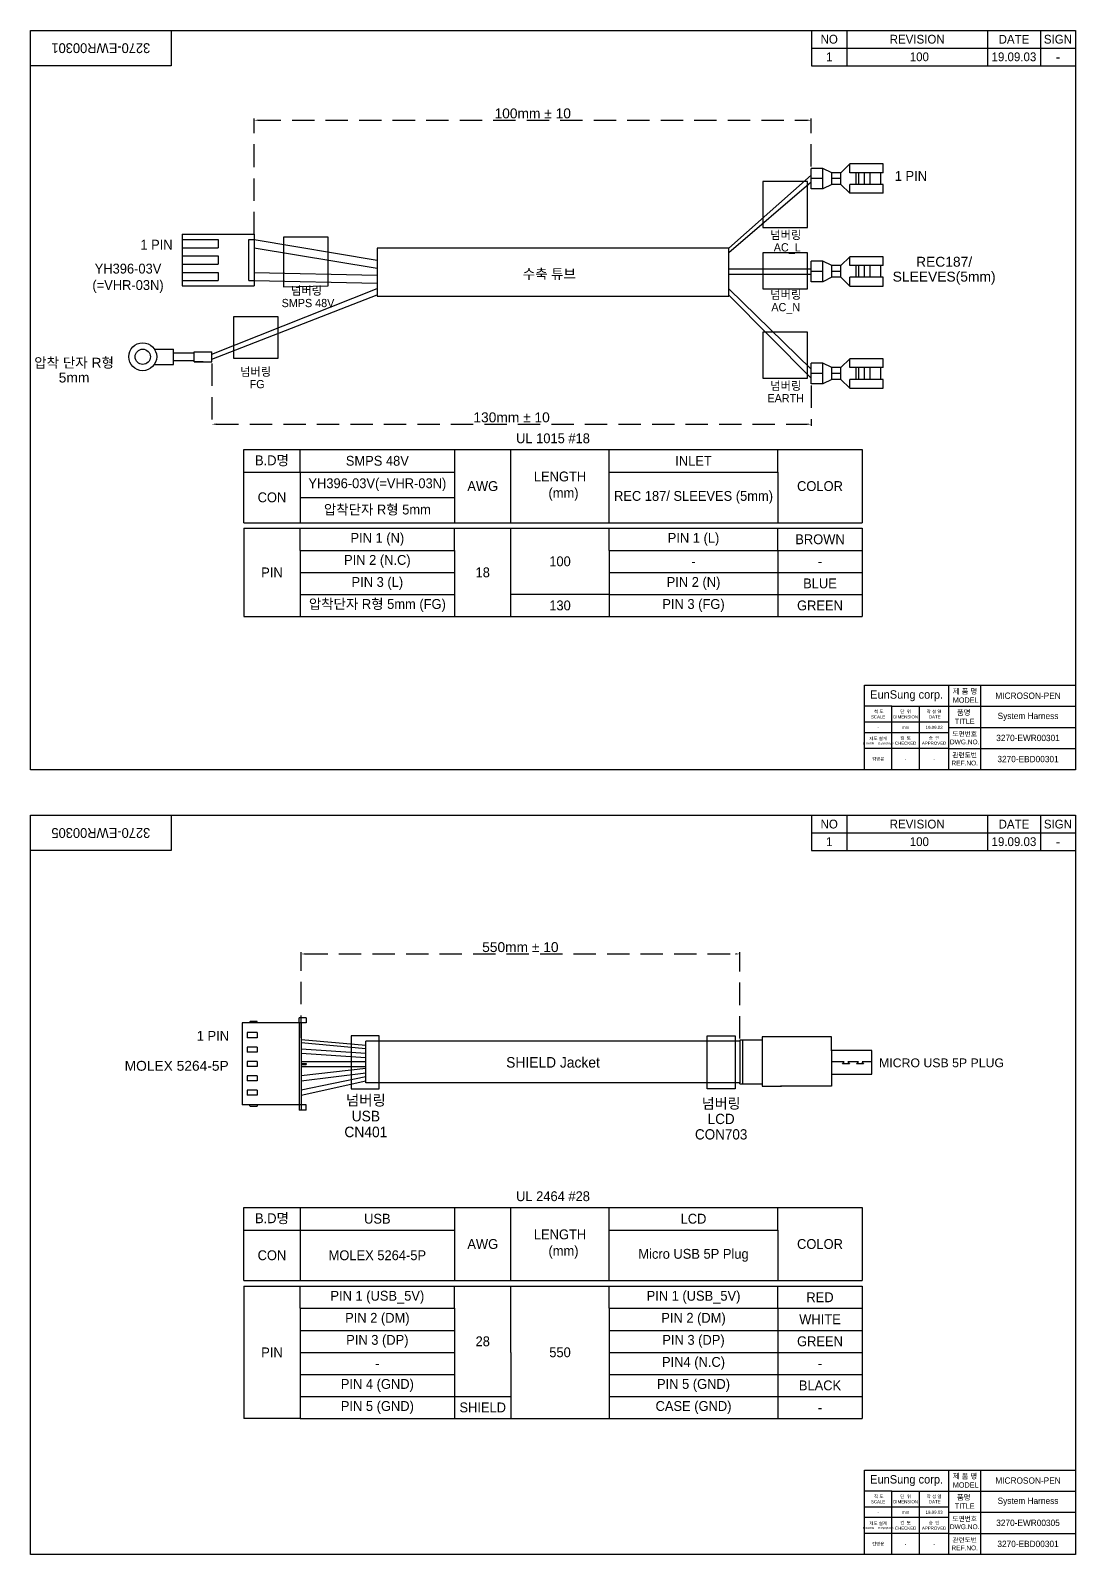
# Model space of a CAD drawing. Header units: millimetres. Extents: x 0 to 2432, y -887 to 868.
# Drawn here: x 0 to 594, y 2 to 868 of the extents above; entities that cross this region are included whole.
import ezdxf

# ---------------------------------------------------------------- set-up
doc = ezdxf.new("R2010")
doc.units = ezdxf.units.MM
doc.linetypes.add('DASHED', pattern=[19.05, 12.7, -6.35])
for name, color, linetype in [('0 @ 1', 7, 'Continuous'), ('4', 133, 'Continuous'), ('CURITY-KONA-PEN-ASSY_DXF_FORMAT', 7, 'Continuous')]:
    doc.layers.add(name, color=color, linetype=linetype)
doc.styles.get("Standard").update_dxf_attribs({"font": 'arial.ttf'})
doc.styles.add('TEXTSTYLE_8', font='shanno.ttf')
doc.styles.add('주석', font='gulim.ttc')
doc.dimstyles.new('ISO-25$0', dxfattribs={"dimtxt": 2.5, "dimasz": 2.5, "dimexe": 1, "dimexo": 1, "dimgap": 1, "dimtad": 1, "dimdec": 4, "dimdsep": 46, "dimtxsty": 'Standard', "dimcen": 2.5, "dimadec": 0, "dimazin": 2, "dimtfac": 1, "dimtdec": 4, "dimtmove": 0, "dimatfit": 3, "dimfxl": 0, "dimarcsym": 0})

# ---------------------------------------------------------------- blocks, each defined once
blk = doc.blocks.new('*D10')
at = {"color": 0, "linetype": 'DASHED', "lineweight": -2}
for p, q in [((127.35, 790.78), (127.35, 818.11)), ((129.85, 817.11), (441.48, 817.11)), ((443.98, 790.78), (443.98, 818.11))]:
    blk.add_line(p, q, dxfattribs=at)
at = {"color": 0}
for points in [[(129.85, 817.52), (129.85, 816.69), (127.35, 817.11)], [(441.48, 816.69), (441.48, 817.52), (443.98, 817.11)]]:
    blk.add_solid(points, dxfattribs=at)
at = {"layer": 'Defpoints', "color": 0}
for p in [(443.98, 817.11), (127.35, 789.78), (443.98, 789.78)]:
    blk.add_point(p, dxfattribs=at)
at = {"color": 0, "insert": (285.67, 820.97), "char_height": 2.5, "attachment_point": 5}
blk.add_mtext('{\\H2.24x;100mm ± 10}', dxfattribs=at)
blk = doc.blocks.new('*D11')
at = {"color": 0, "linetype": 'DASHED', "lineweight": -2}
for p, q in [((103.31, 678.87), (103.31, 643.41)), ((443.98, 666.38), (443.98, 643.41)), ((105.81, 644.41), (441.48, 644.41))]:
    blk.add_line(p, q, dxfattribs=at)
at = {"color": 0}
for points in [[(105.81, 644.83), (105.81, 643.99), (103.31, 644.41)], [(441.48, 643.99), (441.48, 644.83), (443.98, 644.41)]]:
    blk.add_solid(points, dxfattribs=at)
at = {"layer": 'Defpoints', "color": 0}
for p in [(103.31, 679.87), (443.98, 667.38), (443.98, 644.41)]:
    blk.add_point(p, dxfattribs=at)
at = {"color": 0, "insert": (273.65, 648.27), "char_height": 2.5, "attachment_point": 5}
blk.add_mtext('{\\H2.24x;130mm ± 10}', dxfattribs=at)
blk = doc.blocks.new('*D15')
at = {"color": 0, "linetype": 'DASHED', "lineweight": -2}
for p, q in [((153.99, 295.76), (153.99, 344.4)), ((156.49, 343.4), (400.8, 343.4)), ((403.3, 295.34), (403.3, 344.4))]:
    blk.add_line(p, q, dxfattribs=at)
at = {"color": 0}
for points in [[(156.49, 343.81), (156.49, 342.98), (153.99, 343.4)], [(400.8, 342.98), (400.8, 343.81), (403.3, 343.4)]]:
    blk.add_solid(points, dxfattribs=at)
at = {"layer": 'Defpoints', "color": 0}
for p in [(403.3, 343.4), (153.99, 294.76), (403.3, 294.34)]:
    blk.add_point(p, dxfattribs=at)
at = {"color": 0, "insert": (278.64, 347.25), "char_height": 2.5, "attachment_point": 5}
blk.add_mtext('{\\H2.24x;550mm ± 10}', dxfattribs=at)

msp = doc.modelspace()

# ---------------------------------------------------------------- linework, layer by layer
for p, q in [((0.18436, 868.11213), (594.18436, 868.11213)), ((0.18436, 448.11213), (0.18436, 868.11213)), ((80.18436, 868.11213), (80.18436, 848.11213)), ((444.18436, 868.11213), (444.18436, 848.11213)), ((464.18436, 868.11213), (464.18436, 848.11213)), ((544.18436, 868.11213), (544.18436, 848.11213)), ((574.18436, 868.11213), (574.18436, 848.11213)), ((594.18436, 868.11213), (594.18436, 448.11213)), ((444.18436, 858.11213), (594.18436, 858.11213)), ((80.18436, 848.11213), (0.18436, 848.11213)), ((444.18436, 848.11213), (594.18436, 848.11213)), ((450.64911, 789.78461), (443.98244, 789.78461)), ((443.98244, 778.11793), (443.98244, 789.78461)), ((450.64911, 778.11793), (450.64911, 789.78461)), ((455.64911, 787.2846), (450.64911, 789.78461)), ((465.9847, 792.28461), (460.82311, 787.2846)), ((484.8068, 792.28461), (465.9847, 792.28461)), ((465.9847, 787.2846), (465.9847, 792.28461)), ((484.8068, 787.2846), (484.8068, 792.28461)), ((397.20314, 744.51277), (443.98244, 785.92663)), ((397.20314, 741.90108), (443.98244, 782.19785)), ((450.64911, 783.95127), (443.98244, 783.95127)), ((455.64911, 780.61793), (450.64911, 778.11793)), ((460.82311, 780.61793), (455.58577, 780.61793)), ((460.82311, 787.2846), (455.64911, 787.2846)), ((455.64911, 780.61793), (455.64911, 787.2846)), ((460.82311, 783.95127), (455.64911, 783.95127)), ((460.82311, 780.61793), (460.82311, 787.2846)), ((465.9847, 775.61793), (460.82311, 780.61793)), ((484.8068, 787.2846), (465.9847, 787.2846)), ((484.8068, 780.61793), (465.9847, 780.61793)), ((465.9847, 775.61793), (465.9847, 780.61793)), ((469.40701, 780.61793), (469.40701, 787.2846)), ((471.07368, 780.61793), (471.07368, 787.2846)), ((474.15582, 780.61793), (474.15582, 787.2846)), ((477.48916, 780.61793), (477.48916, 787.2846)), ((483.57426, 780.61793), (483.57426, 787.2846)), ((484.8068, 775.61793), (484.8068, 780.61793)), ((450.64911, 778.11793), (443.98244, 778.11793)), ((484.8068, 775.61793), (465.9847, 775.61793)), ((86.45026, 752.31025), (127.35026, 752.31025)), ((86.45026, 752.31025), (86.45026, 722.97692)), ((86.45026, 749.31025), (106.90026, 749.31025)), ((106.90026, 749.31025), (106.90026, 744.64358)), ((124.35026, 749.31025), (127.35026, 749.31025)), ((124.35026, 725.97692), (124.35026, 749.31025)), ((127.35026, 752.31025), (127.35026, 722.97692)), ((127.35026, 749.31025), (197.16557, 737.69395)), ((86.45026, 744.64358), (106.90026, 744.64358)), ((86.45026, 739.97692), (106.90026, 739.97692)), ((106.90026, 739.97692), (106.90026, 735.31025)), ((127.35026, 744.64358), (197.16557, 733.13707)), ((197.16557, 744.51277), (197.16557, 730.87514)), ((397.11505, 744.51277), (397.00425, 744.51277)), ((450.64911, 737.04419), (443.98244, 737.04419)), ((443.98244, 725.37752), (443.98244, 737.04419)), ((450.64911, 725.37752), (450.64911, 737.04419)), ((455.64911, 734.54419), (450.64911, 737.04419)), ((465.9847, 739.5442), (460.82311, 734.54419)), ((484.8068, 739.5442), (465.9847, 739.5442)), ((465.9847, 734.54419), (465.9847, 739.5442)), ((484.8068, 734.54419), (484.8068, 739.5442)), ((86.45026, 735.31025), (106.90026, 735.31025)), ((86.45026, 730.64358), (106.90026, 730.64358)), ((106.90026, 730.64358), (106.90026, 725.97692)), ((127.35026, 730.64358), (197.16557, 729.14881)), ((197.16557, 730.87514), (197.16557, 717.23752)), ((197.16557, 729.25859), (197.16557, 724.59193)), ((397.20314, 732.70791), (443.98244, 732.70791)), ((397.20314, 729.7138), (443.98244, 729.7138)), ((450.64911, 731.21086), (443.98244, 731.21086)), ((455.64911, 727.87752), (450.64911, 725.37752)), ((460.82311, 727.87752), (455.58577, 727.87752)), ((460.82311, 734.54419), (455.64911, 734.54419)), ((455.64911, 727.87752), (455.64911, 734.54419)), ((460.82311, 731.21086), (455.64911, 731.21086)), ((460.82311, 727.87752), (460.82311, 734.54419)), ((465.9847, 722.87752), (460.82311, 727.87752)), ((484.8068, 734.54419), (465.9847, 734.54419)), ((484.8068, 727.87752), (465.9847, 727.87752)), ((465.9847, 722.87752), (465.9847, 727.87752)), ((469.40701, 727.87752), (469.40701, 734.54419)), ((471.07368, 727.87752), (471.07368, 734.54419)), ((474.15582, 727.87752), (474.15582, 734.54419)), ((477.48916, 727.87752), (477.48916, 734.54419)), ((483.57426, 727.87752), (483.57426, 734.54419)), ((484.8068, 722.87752), (484.8068, 727.87752)), ((86.45026, 725.97692), (106.90026, 725.97692)), ((86.45026, 722.97692), (127.35026, 722.97692)), ((103.30823, 684.10421), (197.16557, 721.49936)), ((124.35026, 725.97692), (127.35026, 725.97692)), ((127.35026, 725.97692), (197.16557, 724.59193)), ((197.16557, 724.05633), (197.16557, 717.89633)), ((397.20314, 721.38111), (443.98244, 675.65826)), ((450.64911, 725.37752), (443.98244, 725.37752)), ((465.9847, 722.87752), (484.8068, 722.87752)), ((103.30823, 681.41175), (197.16557, 717.90805)), ((197.16557, 717.23752), (397.20314, 717.23752)), ((397.20314, 717.71889), (443.98244, 670.59429)), ((70.62767, 687.04603), (81.57247, 687.04603)), ((81.57247, 678.39034), (81.57247, 687.04603)), ((81.57247, 684.87418), (93.30823, 684.87418)), ((93.30823, 685.56494), (103.30823, 685.56494)), ((93.30823, 679.87142), (93.30823, 685.56494)), ((103.30823, 679.87142), (103.30823, 685.56494)), ((70.62767, 678.39034), (81.57247, 678.39034)), ((81.57247, 680.56218), (93.30823, 680.56218)), ((93.30823, 679.87142), (103.30823, 679.87142)), ((98.30823, 679.87142), (93.30823, 679.87142)), ((98.30823, 679.87142), (98.30823, 679.87142)), ((450.64911, 679.04596), (443.98244, 679.04596)), ((443.98244, 667.37928), (443.98244, 679.04596)), ((450.64911, 667.37928), (450.64911, 679.04596)), ((455.64911, 676.54596), (450.64911, 679.04596)), ((460.82311, 676.54596), (455.64911, 676.54596)), ((455.64911, 669.87929), (455.64911, 676.54596)), ((465.9847, 681.54596), (460.82311, 676.54596)), ((460.82311, 669.87929), (460.82311, 676.54596)), ((484.8068, 681.54596), (465.9847, 681.54596)), ((465.9847, 676.54596), (465.9847, 681.54596)), ((484.8068, 676.54596), (465.9847, 676.54596)), ((469.40701, 669.87929), (469.40701, 676.54596)), ((471.07368, 669.87929), (471.07368, 676.54596)), ((474.15582, 669.87929), (474.15582, 676.54596)), ((477.48916, 669.87929), (477.48916, 676.54596)), ((483.57426, 669.87929), (483.57426, 676.54596)), ((484.8068, 676.54596), (484.8068, 681.54596)), ((450.64911, 673.21262), (443.98244, 673.21262)), ((450.64911, 667.37928), (443.98244, 667.37928)), ((455.64911, 669.87929), (450.64911, 667.37928)), ((460.82311, 669.87929), (455.58577, 669.87929)), ((460.82311, 673.21262), (455.64911, 673.21262)), ((465.9847, 664.87928), (460.82311, 669.87929)), ((484.8068, 669.87929), (465.9847, 669.87929)), ((465.9847, 664.87928), (465.9847, 669.87929)), ((484.8068, 664.87928), (484.8068, 669.87929)), ((465.9847, 664.87928), (484.8068, 664.87928)), ((121.47028, 629.96514), (472.89844, 629.96514)), ((121.47028, 588.43272), (121.47028, 629.96514)), ((153.41829, 617.18593), (153.41829, 629.96514)), ((241.27533, 629.96514), (241.27533, 588.43272)), ((273.22335, 588.43272), (273.22335, 629.96514)), ((329.13237, 588.43272), (329.13237, 629.96514)), ((424.97641, 617.18593), (424.97641, 629.96514)), ((472.89844, 629.96514), (472.89844, 588.43272)), ((121.47028, 617.18593), (241.27533, 617.18593)), ((153.41829, 617.18593), (153.41829, 588.43272)), ((329.13237, 617.18593), (424.97641, 617.18593)), ((424.97641, 617.18593), (424.97641, 588.43272)), ((153.41829, 602.80933), (241.27533, 602.80933)), ((121.47028, 588.43272), (472.89844, 588.43272)), ((121.47028, 585.23792), (472.89844, 585.23792)), ((121.47028, 585.23792), (121.47028, 535.13403)), ((153.41829, 572.71195), (153.41829, 585.23792)), ((241.27533, 572.71195), (241.27533, 585.23792)), ((273.22335, 535.13403), (273.22335, 585.23792)), ((329.13237, 572.71195), (329.13237, 585.23792)), ((424.97641, 572.71195), (424.97641, 585.23792)), ((472.89844, 585.23792), (472.89844, 547.66)), ((153.41829, 572.71195), (241.27533, 572.71195)), ((153.41829, 572.71195), (153.41829, 560.18597)), ((241.27533, 572.71195), (241.27533, 560.18597)), ((329.13237, 572.71195), (424.97641, 572.71195)), ((329.13237, 572.71195), (329.13237, 560.18597)), ((424.97641, 572.71195), (424.97641, 560.18597)), ((424.97641, 572.71195), (472.89844, 572.71195)), ((153.41829, 560.18597), (241.27533, 560.18597)), ((153.41829, 560.18597), (153.41829, 560.18597)), ((153.41829, 560.18597), (153.41829, 560.18597)), ((153.41829, 560.18597), (153.41829, 547.66)), ((241.27533, 560.18597), (241.27533, 547.66)), ((329.13237, 560.18597), (424.97641, 560.18597)), ((329.13237, 560.18597), (329.13237, 547.66)), ((424.97641, 560.18597), (424.97641, 547.66)), ((424.97641, 560.18597), (472.89844, 560.18597)), ((153.41829, 547.66), (241.27533, 547.66)), ((153.41829, 547.66), (153.41829, 535.13403)), ((241.27533, 547.66), (241.27533, 535.13403)), ((329.13237, 547.66), (273.22335, 547.66)), ((329.13237, 547.66), (424.97641, 547.66)), ((329.13237, 547.66), (329.13237, 535.13403)), ((424.97641, 547.66), (472.89844, 547.66)), ((424.97641, 547.66), (424.97641, 535.13403)), ((472.89844, 547.66), (472.89844, 535.13403)), ((121.47028, 535.13403), (472.89844, 535.13403)), ((153.41829, 535.13403), (241.27533, 535.13403)), ((329.13237, 535.13403), (424.97641, 535.13403)), ((424.97641, 535.13403), (472.89844, 535.13403)), ((474.18436, 448.11213), (474.18436, 496.11213)), ((474.18436, 496.11213), (594.18436, 496.11213)), ((522.18436, 448.11213), (522.18436, 496.11213)), ((522.18436, 496.11213), (540.18436, 496.11213)), ((540.18436, 496.11213), (540.18436, 448.11213)), ((489.78436, 484.11213), (474.18436, 484.11213)), ((489.78436, 448.11213), (489.78436, 484.11213)), ((489.78436, 484.11213), (505.38436, 484.11213)), ((505.38436, 484.11213), (505.38436, 448.11213)), ((505.38436, 484.11213), (522.18436, 484.11213)), ((522.18436, 484.11213), (540.18436, 484.11213)), ((540.18436, 484.11213), (594.18436, 484.11213)), ((522.18436, 475.11213), (474.18436, 475.11213)), ((522.18436, 469.11213), (474.18436, 469.11213)), ((522.18436, 472.11213), (594.18436, 472.11213)), ((522.18436, 460.11213), (474.18436, 460.11213)), ((522.18436, 460.11213), (594.18436, 460.11213)), ((594.18436, 448.11213), (0.18436, 448.11213)), ((0.18436, 422.16704), (594.18436, 422.16704)), ((0.18436, 2.16704), (0.18436, 422.16704)), ((80.18436, 422.16704), (80.18436, 402.16704)), ((444.18436, 422.16704), (444.18436, 402.16704)), ((464.18436, 422.16704), (464.18436, 402.16704)), ((544.18436, 422.16704), (544.18436, 402.16704)), ((574.18436, 422.16704), (574.18436, 402.16704)), ((594.18436, 422.16704), (594.18436, 2.16704)), ((444.18436, 412.16704), (594.18436, 412.16704)), ((80.18436, 402.16704), (0.18436, 402.16704)), ((444.18436, 402.16704), (594.18436, 402.16704)), ((156.88097, 304.20611), (120.42262, 304.20611)), ((120.42262, 304.20611), (120.42262, 257.62044)), ((124.95141, 304.78482), (124.95141, 304.20611)), ((128.81382, 305.07417), (125.24076, 305.07417)), ((129.10318, 304.20611), (129.10318, 304.78482)), ((156.88097, 307.09964), (152.83004, 307.09964)), ((152.83004, 304.20611), (152.83004, 307.09964)), ((152.83004, 304.20611), (152.83004, 257.62044)), ((153.98745, 304.20611), (153.98745, 307.09964)), ((153.98745, 304.20611), (153.98745, 257.62044)), ((156.88097, 307.09964), (156.88097, 304.20611)), ((123.31614, 298.67949), (123.31614, 295.78597)), ((129.10318, 298.67949), (123.31614, 298.67949)), ((129.10318, 295.78597), (123.31614, 295.78597)), ((129.10318, 298.67949), (129.10318, 295.78597)), ((123.31614, 290.51976), (123.31614, 287.62624)), ((129.10318, 290.51976), (123.31614, 290.51976)), ((129.10318, 287.62624), (123.31614, 287.62624)), ((129.10318, 290.51976), (129.10318, 287.62624)), ((190.88956, 289.56185), (153.98745, 292.90327)), ((190.88956, 286.81533), (153.98745, 289.39306)), ((403.2961, 294.34259), (403.2961, 293.79743)), ((123.31614, 282.36004), (123.31614, 279.46652)), ((129.10318, 282.36004), (123.31614, 282.36004)), ((129.10318, 279.46652), (123.31614, 279.46652)), ((129.10318, 282.36004), (129.10318, 279.46652)), ((153.98745, 282.36004), (190.88956, 282.36004)), ((153.98745, 281.20263), (156.88097, 281.20263)), ((153.98745, 280.62393), (156.88097, 280.62393)), ((153.98745, 279.46652), (190.88956, 279.46652)), ((190.88956, 278.28357), (153.98745, 274.20031)), ((156.88097, 281.20263), (156.88097, 280.62393)), ((156.88097, 281.20263), (156.88097, 280.62393)), ((123.31614, 274.20031), (123.31614, 271.30679)), ((129.10318, 274.20031), (123.31614, 274.20031)), ((129.10318, 271.30679), (123.31614, 271.30679)), ((129.10318, 274.20031), (129.10318, 271.30679)), ((190.88956, 273.66707), (153.98745, 266.04058)), ((403.28585, 269.51868), (403.28585, 270.25725)), ((123.31614, 266.04058), (123.31614, 263.14706)), ((129.10318, 266.04058), (123.31614, 266.04058)), ((129.10318, 263.14706), (123.31614, 263.14706)), ((129.10318, 266.04058), (129.10318, 263.14706)), ((156.88097, 257.62044), (120.42262, 257.62044)), ((124.95141, 257.04174), (124.95141, 257.62044)), ((128.81382, 256.75238), (125.24076, 256.75238)), ((129.10318, 257.62044), (129.10318, 257.04174)), ((152.83004, 257.62044), (152.83004, 254.72692)), ((156.88097, 254.72692), (152.83004, 254.72692)), ((153.98745, 257.62044), (153.98745, 254.72692)), ((156.88097, 254.72692), (156.88097, 257.62044)), ((121.47028, 199.32663), (472.89844, 199.32663)), ((121.47028, 157.79422), (121.47028, 199.32663)), ((153.41829, 199.32663), (153.41829, 157.79422)), ((241.27533, 199.32663), (241.27533, 157.79422)), ((273.22335, 157.79422), (273.22335, 199.32663)), ((329.13237, 157.79422), (329.13237, 199.32663)), ((424.97641, 186.54743), (424.97641, 199.32663)), ((472.89844, 199.32663), (472.89844, 157.79422)), ((121.47028, 186.54743), (241.27533, 186.54743)), ((329.13237, 186.54743), (424.97641, 186.54743)), ((424.97641, 186.54743), (424.97641, 157.79422)), ((121.47028, 157.79422), (472.89844, 157.79422)), ((121.47028, 154.59941), (472.89844, 154.59941)), ((121.47028, 154.59941), (121.47028, 79.44358)), ((153.41829, 142.07344), (153.41829, 154.59941)), ((241.27533, 142.07344), (241.27533, 154.59941)), ((273.22335, 117.0215), (273.22335, 154.59941)), ((329.13237, 142.07344), (329.13237, 154.59941)), ((424.97641, 142.07344), (424.97641, 154.59941)), ((472.89844, 154.59941), (472.89844, 117.0215)), ((153.41829, 142.07344), (241.27533, 142.07344)), ((153.41829, 142.07344), (153.41829, 129.54747)), ((241.27533, 142.07344), (241.27533, 129.54747)), ((329.13237, 142.07344), (424.97641, 142.07344)), ((329.13237, 142.07344), (329.13237, 129.54747)), ((424.97641, 142.07344), (424.97641, 129.54747)), ((424.97641, 142.07344), (472.89844, 142.07344)), ((153.41829, 129.54747), (241.27533, 129.54747)), ((153.41829, 129.54747), (153.41829, 129.54747)), ((153.41829, 129.54747), (153.41829, 129.54747)), ((153.41829, 129.54747), (153.41829, 117.0215)), ((241.27533, 129.54747), (241.27533, 117.0215)), ((329.13237, 129.54747), (424.97641, 129.54747)), ((329.13237, 129.54747), (329.13237, 117.0215)), ((424.97641, 129.54747), (424.97641, 117.0215)), ((424.97641, 129.54747), (472.89844, 129.54747)), ((153.41829, 117.0215), (241.27533, 117.0215)), ((153.41829, 117.0215), (153.41829, 104.49552)), ((241.27533, 117.0215), (241.27533, 104.49552)), ((273.22335, 117.0215), (273.22335, 104.49552)), ((329.13237, 117.0215), (329.13237, 104.49552)), ((329.13237, 117.0215), (424.97641, 117.0215)), ((424.97641, 117.0215), (424.97641, 104.49552)), ((424.97641, 117.0215), (472.89844, 117.0215)), ((472.89844, 117.0215), (472.89844, 104.49552)), ((153.41829, 104.49552), (241.27533, 104.49552)), ((153.41829, 104.49552), (153.41829, 91.96955)), ((241.27533, 104.49552), (241.27533, 91.96955)), ((273.22335, 104.49552), (273.22335, 91.96955)), ((329.13237, 104.49552), (424.97641, 104.49552)), ((329.13237, 104.49552), (329.13237, 91.96955)), ((424.97641, 104.49552), (472.89844, 104.49552)), ((424.97641, 104.49552), (424.97641, 91.96955)), ((472.89844, 104.49552), (472.89844, 91.96955)), ((153.41829, 91.96955), (241.27533, 91.96955)), ((153.41829, 91.96955), (153.41829, 79.44358)), ((241.27533, 91.96955), (241.27533, 79.44358)), ((241.27533, 91.96955), (273.22335, 91.96955)), ((273.22335, 91.96955), (273.22335, 79.44358)), ((329.13237, 91.96955), (329.13237, 79.44358)), ((329.13237, 91.96955), (472.89844, 91.96955)), ((424.97641, 91.96955), (424.97641, 79.44358)), ((472.89844, 91.96955), (472.89844, 79.44358)), ((153.41829, 79.44358), (121.47028, 79.44358)), ((153.41829, 79.44358), (472.89844, 79.44358)), ((474.18436, 2.16704), (474.18436, 50.16704)), ((474.18436, 50.16704), (594.18436, 50.16704)), ((522.18436, 2.16704), (522.18436, 50.16704)), ((522.18436, 50.16704), (540.18436, 50.16704)), ((540.18436, 50.16704), (540.18436, 2.16704)), ((489.78436, 38.16704), (474.18436, 38.16704)), ((489.78436, 2.16704), (489.78436, 38.16704)), ((489.78436, 38.16704), (505.38436, 38.16704)), ((505.38436, 38.16704), (505.38436, 2.16704)), ((505.38436, 38.16704), (522.18436, 38.16704)), ((522.18436, 38.16704), (540.18436, 38.16704)), ((540.18436, 38.16704), (594.18436, 38.16704)), ((522.18436, 29.16704), (474.18436, 29.16704)), ((522.18436, 26.16704), (594.18436, 26.16704)), ((522.18436, 23.16704), (474.18436, 23.16704)), ((522.18436, 14.16704), (474.18436, 14.16704)), ((522.18436, 14.16704), (594.18436, 14.16704)), ((594.18436, 2.16704), (0.18436, 2.16704))]:
    msp.add_line(p, q)
at = {"linetype": 'DASHED'}
msp.add_line((127.35026, 752.31025), (127.35026, 790.78461), dxfattribs=at)
for radius in [7.92215, 4.32785]:
    msp.add_circle((63.99215, 682.71818), radius)
for centre, start, end in [((125.24076, 304.78482), 90, 180), ((128.81382, 304.78482), 0, 90), ((125.24076, 257.04174), 180, 270), ((128.81382, 257.04174), 270, 0)]:
    msp.add_arc(centre, 0.28935, start, end)
at = {"layer": '4', "color": 7}
for p, q in [((397.20314, 744.51277), (197.16557, 744.51277)), ((397.20314, 717.23752), (397.20314, 744.51277)), ((153.98745, 294.75605), (190.88956, 291.60714)), ((455.40478, 296.25594), (416.10354, 296.25594)), ((416.10354, 296.25594), (416.10354, 268.27459)), ((455.40478, 288.35089), (455.40478, 296.25594)), ((153.9779, 286.9496), (190.88956, 284.47786)), ((403.2961, 293.79743), (190.88956, 293.79743)), ((190.88956, 270.25725), (190.88956, 293.79743)), ((403.2961, 293.79743), (403.28585, 270.25725)), ((416.10354, 294.34259), (403.2961, 294.34259)), ((405.03414, 269.51868), (405.03414, 294.34259)), ((462.69552, 282.1859), (455.44772, 282.1859)), ((461.72365, 280.98333), (462.72317, 282.17085)), ((465.61972, 280.98333), (461.72365, 280.98333)), ((464.75497, 282.1901), (465.61972, 280.98333)), ((470.78055, 282.17556), (464.77182, 282.17518)), ((469.78104, 280.98333), (470.78055, 282.17085)), ((473.67711, 280.98333), (469.78104, 280.98333)), ((472.81236, 282.1901), (473.67711, 280.98333)), ((478.35469, 282.18791), (472.84879, 282.18791)), ((153.98745, 271.30679), (190.88956, 275.88766)), ((153.98745, 263.14706), (190.88956, 271.27116)), ((403.28585, 270.25725), (190.88956, 270.25725)), ((403.28585, 269.51868), (416.10354, 269.51868)), ((455.40478, 275.05034), (455.40478, 268.27459)), ((416.10354, 268.27459), (427.02753, 268.27459)), ((455.40478, 268.27459), (426.39972, 268.27459))]:
    msp.add_line(p, q, dxfattribs=at)
for points in [[(416.45565, 756.22588), (441.84084, 756.22588), (441.84084, 782.36805), (416.45565, 782.36805)], [(144.06775, 722.50719), (169.45293, 723.03441), (169.45293, 750.71703), (144.06775, 750.71703)], [(416.45565, 721.32193), (441.84084, 721.32193), (441.84084, 741.76537), (416.45565, 741.76537)], [(115.62515, 681.91687), (141.01034, 681.91687), (141.01034, 705.49542), (115.62515, 705.49542)], [(416.45565, 670.50392), (441.84084, 670.50392), (441.84084, 696.6461), (416.45565, 696.6461)], [(182.44306, 266.83323), (198.30813, 266.83323), (198.30813, 296.79345), (182.44306, 296.79345)], [(400.75442, 266.83323), (384.78467, 266.83323), (384.78467, 296.79345), (400.75442, 296.79345)], [(455.41345, 275.081), (478.35469, 275.081), (478.35469, 288.60705), (455.41345, 288.60705)]]:
    msp.add_lwpolyline(points, close=True, dxfattribs=at)

# ---------------------------------------------------------------- texts
at = {"char_height": 5.6, "width": 80, "attachment_point": 5, "rotation": 180, "style": '주석'}
for s, insert in [('{3270-EWR00301}', (40.18436, 858.11213)), ('3270-EWR00305', (40.18436, 412.16704))]:
    msp.add_mtext(s, dxfattribs=dict(at, insert=insert))
at = {"attachment_point": 5, "style": '주석'}
for s, insert, char_height, width in [('{100}', (505.41454, 853.11213), 5, 30), ('19.09.03', (559.18436, 853.11213), 5, 30), ('1 PIN', (500.6321, 785.46931), 5.6, 35.8666684), ('1 PIN', (71.80639, 746.411), 5.6, 35.8666684), ('YH396-03V\\P(=VHR-03N)', (55.62747, 727.29531), 5.6, 69.4203014), ('B.D명', (137.44429, 623.57554), 5.6, 31.9480142), ('SMPS 48V', (197.34681, 623.57554), 5.6, 87.8570392), ('INLET', (377.05439, 623.57554), 5.6, 95.8440427), ('LENGTH\\P{\\fGulim|b0|i0|c129|p50;\\W1.93502; }(mm)', (301.17786, 609.19893), 5.6, 55.9090249), ('YH396-03V(=VHR-03N)', (197.34681, 609.99763), 5.6, 87.8570392), ('AWG', (257.24934, 609.19893), 5.6, 31.9480142), ('REC 187/ SLEEVES (5mm)', (377.05439, 602.80933), 5.6, 95.8440427), ('COLOR', (448.93743, 609.19893), 5.6, 47.9220214), ('CON', (137.44429, 602.80933), 5.6, 31.9480142), ('압착단자 R형 5mm', (197.34681, 595.62103), 5.6, 87.8570392), ('PIN 1 (N)', (197.34681, 578.97493), 5.6, 87.8570392), ('BROWN', (448.93743, 578.97493), 5.6, 47.9220214), ('PIN', (137.44429, 560.18597), 5.6, 31.9480142), ('PIN 2 (N.C)', (197.34681, 566.44896), 5.6, 87.8570392), ('18', (257.24934, 560.18597), 5.6, 31.9480142), ('100', (301.17786, 566.44896), 5.6, 55.9090249), ('-', (448.93743, 566.44896), 5.6, 47.9220214), ('PIN 3 (L)', (197.34681, 553.92299), 5.6, 87.8570392), ('PIN 2 (N)', (377.05439, 553.92299), 5.6, 95.8440427), ('BLUE', (448.93743, 553.92299), 5.6, 47.9220214), ('압착단자 R형 5mm (FG)', (197.34681, 541.39702), 5.6, 87.8570392), ('130', (301.17786, 541.39702), 5.6, 55.9090249), ('GREEN', (448.93743, 541.39702), 5.6, 47.9220214), ('{\\fGulim|b0|i0|c129|p50;\\W0.30066; }제 품 명  \\P MODEL', (531.18436, 490.11213), 3, 18), ('EunSung corp.', (498.18436, 490.11213), 4.7922, 48), ('MICROSON-PEN', (567.18436, 490.11213), 3.6, 54), ('{\\fGulim|b0|i0|c129|p50;\\W1.07709; }척 도 \\PSCALE', (481.98436, 479.61213), 1.8, 15.6), ('{단  위\\PDIMENSION}', (497.58436, 479.61213), 1.8, 15.6), ('작 성 일\\P{\\fGulim|b0|i0|c129|p50;\\W1.15198; }DATE', (513.78436, 479.61213), 1.8, 16.8), ('{품명 \\W0.94493; \\W1;TITLE}', (531.18436, 478.11213), 3, 18), ('System Harness', (567.18436, 478.11213), 3.6, 54), ('{제도 설계\\P\\H0.66667x;DRAWN\\H1.49999x;\\W3.72022; \\H0.66667x;\\W1;DESIGNED}', (481.98436, 464.61213), 1.8, 15.6), ('-', (481.98436, 472.11213), 1.8, 15.6), ('mm', (497.58436, 472.11213), 1.8, 15.6), ('19.09.03', (513.78436, 472.11213), 1.8, 16.8), ('도면번호 DWG.NO.', (531.18436, 466.11213), 2.7, 18), ('3270-EWR00301', (567.18436, 466.11213), 3.6, 54), ('{검  토\\PCHECKED}', (497.58436, 464.61213), 1.8, 15.6), ('{승  인\\PAPPROVED}', (513.78436, 464.61213), 1.8, 16.8), ('김영윤', (481.98436, 454.11213), 1.8, 15.6), ('-', (497.58436, 454.11213), 1.8, 15.6), ('-', (513.78436, 454.11213), 1.8, 16.8), ('관련도번\\PREF.NO.', (531.18436, 454.11213), 2.7, 18), ('{3270-EBD00301}', (567.18436, 454.11213), 3.6, 54), ('{100}', (505.41454, 407.16704), 5, 30), ('19.09.03', (559.18436, 407.16704), 5, 30), ('B.D명', (137.44429, 192.93703), 5.6, 31.9480142), ('USB', (197.34681, 192.93703), 5.6, 87.8570392), ('LCD', (377.05439, 192.93703), 5.6, 95.8440427), ('LENGTH\\P{\\fGulim|b0|i0|c129|p50;\\W1.93502; }(mm)', (301.17786, 178.56042), 5.6, 55.9090249), ('CON', (137.44429, 172.17082), 5.6, 31.9480142), ('MOLEX 5264-5P', (197.34681, 172.17082), 5.6, 87.8570392), ('AWG', (257.24934, 178.56042), 5.6, 31.9480142), ('Micro USB 5P Plug', (377.05439, 172.17082), 5.6, 95.8440427), ('COLOR', (448.93743, 178.56042), 5.6, 47.9220214), ('PIN 1 (USB_5V)', (197.34681, 148.33643), 5.6, 87.8570392), ('RED', (448.93743, 148.33643), 5.6, 47.9220214), ('PIN 2 (DM)', (197.34681, 135.81045), 5.6, 87.8570392), ('WHITE', (448.93743, 135.81045), 5.6, 47.9220214), ('PIN 3 (DP)', (197.34681, 123.28448), 5.6, 87.8570392), ('28', (257.24934, 123.28448), 5.6, 31.9480142), ('GREEN', (448.93743, 123.28448), 5.6, 47.9220214), ('PIN', (137.44429, 117.0215), 5.6, 31.9480142), ('550', (301.17786, 117.0215), 5.6, 55.9090249), ('-', (197.34681, 110.75851), 5.6, 87.8570392), ('-', (448.93743, 110.75851), 5.6, 47.9220214), ('PIN 4 (GND)', (197.34681, 98.23254), 5.6, 87.8570392), ('BLACK', (448.93743, 98.23254), 5.6, 47.9220214), ('PIN 5 (GND)', (197.34681, 85.70656), 5.6, 87.8570392), ('SHIELD', (257.24934, 85.70656), 5.6, 31.9480142), ('-', (448.93743, 85.70656), 5.6, 47.9220214), ('EunSung corp.', (498.18436, 44.16704), 4.7922, 48), ('{\\fGulim|b0|i0|c129|p50;\\W0.30066; }제 품 명  \\P MODEL', (531.18436, 44.16704), 3, 18), ('{MICROSON-PEN}', (567.18436, 44.16704), 3.6, 54), ('{\\fGulim|b0|i0|c129|p50;\\W1.07709; }척 도 \\PSCALE', (481.98436, 33.66704), 1.8, 15.6), ('{단  위\\PDIMENSION}', (497.58436, 33.66704), 1.8, 15.6), ('작 성 일\\P{\\fGulim|b0|i0|c129|p50;\\W1.15198; }DATE', (513.78436, 33.66704), 1.8, 16.8), ('{품명 \\W0.94493; \\W1;TITLE}', (531.18436, 32.16704), 3, 18), ('-', (481.98436, 26.16704), 1.8, 15.6), ('mm', (497.58436, 26.16704), 1.8, 15.6), ('19.09.03', (513.78436, 26.16704), 1.8, 16.8), ('System Harness', (567.18436, 32.16704), 3.6, 54), ('{제도 설계\\P\\H0.66667x;DRAWN\\H1.49999x;\\W3.72022; \\H0.66667x;\\W1;DESIGNED}', (481.98436, 18.66704), 1.8, 15.6), ('{검  토\\PCHECKED}', (497.58436, 18.66704), 1.8, 15.6), ('{승  인\\PAPPROVED}', (513.78436, 18.66704), 1.8, 16.8), ('도면번호 DWG.NO.', (531.18436, 20.16704), 2.7, 18), ('3270-EWR00305', (567.18436, 20.16704), 3.6, 54), ('김영윤', (481.98436, 8.16704), 1.8, 15.6), ('관련도번\\PREF.NO.', (531.18436, 8.16704), 2.7, 18), ('{3270-EBD00301}', (567.18436, 8.16704), 3.6, 54), ('-', (497.58436, 8.16704), 1.8, 15.6), ('-', (513.78436, 8.16704), 1.8, 16.8)]:
    msp.add_mtext(s, dxfattribs=dict(at, insert=insert, char_height=char_height, width=width))
at = {"insert": (83.28916, 279.79597), "char_height": 5.6, "width": 69.4203014, "attachment_point": 5}
msp.add_mtext('MOLEX 5264-5P', dxfattribs=at)
at = {"layer": '0 @ 1', "style": '주석'}
for s, insert, char_height, width, attachment_point in [('NO', (454.18436, 863.11213), 5, 20, 5), ('REVISION', (504.18436, 863.11213), 5, 80, 5), ('DATE', (559.18436, 863.11213), 5, 30, 5), ('SIGN', (584.18436, 863.11213), 5, 20, 5), ('1', (454.18436, 853.11213), 5, 20, 5), ('-', (584.18436, 853.11213), 5.6, 20, 5), ('수축 튜브', (295.10302, 729.52518), 5.6, 351.4281566, 5), ('UL 1015 #18', (297.18436, 636.35474), 5.6, 351.4281566, 5), ('PIN 1 (L)', (377.05439, 578.97493), 5.6, 95.8440427, 5), ('-', (377.05439, 566.44896), 5.6, 95.8440427, 5), ('PIN 3 (FG)', (377.05439, 541.39702), 5.6, 95.8440427, 5), ('NO', (454.18436, 417.16704), 5, 20, 5), ('REVISION', (504.18436, 417.16704), 5, 80, 5), ('DATE', (559.18436, 417.16704), 5, 30, 5), ('SIGN', (584.18436, 417.16704), 5, 20, 5), ('1', (454.18436, 407.16704), 5, 20, 5), ('-', (584.18436, 407.16704), 5.6, 20, 5), ('1 PIN', (113.04284, 299.68355), 5.6, 35.8666684, 3), ('UL 2464 #28', (297.18436, 205.71624), 5.6, 351.4281566, 5), ('PIN 1 (USB_5V)', (377.05439, 148.33643), 5.6, 95.8440427, 5), ('PIN 2 (DM)', (377.05439, 135.81045), 5.6, 95.8440427, 5), ('PIN 3 (DP)', (377.05439, 123.28448), 5.6, 95.8440427, 5), ('PIN4 (N.C)', (377.05439, 110.75851), 5.6, 95.8440427, 5), ('PIN 5 (GND)', (377.05439, 98.23254), 5.6, 95.8440427, 5), ('CASE (GND)', (377.05439, 85.70656), 5.6, 95.8440427, 5)]:
    msp.add_mtext(s, dxfattribs=dict(at, insert=insert, char_height=char_height, width=width, attachment_point=attachment_point))
at = {"layer": 'CURITY-KONA-PEN-ASSY_DXF_FORMAT', "color": 0, "linetype": 'Continuous', "line_spacing_factor": 0.9, "style": 'TEXTSTYLE_8'}
for s, insert, char_height, width, attachment_point in [('{\\f굴림|b0|i0|c129|p50;넘버링\\P AC_L}', (429.46897, 754.25816), 4.68, 35.7563382, 2), ('{\\f굴림|b0|i0|c129|p50;넘버링\\P SMPS 48V }', (157.08106, 722.61694), 4.68, 35.7563382, 2), ('{\\f굴림|b0|i0|c129|p50;넘버링\\PAC_N}', (429.46897, 720.29139), 4.68, 35.7563382, 2), ('{\\f굴림|b0|i0|c129|p50;넘버링\\P FG}', (128.15879, 676.53426), 4.68, 35.7563382, 2), ('{\\f굴림|b0|i0|c129|p50;넘버링\\PEARTH}', (429.46897, 668.53621), 4.68, 35.7563382, 2), ('{\\f굴림|b0|i0|c129|p50;SHIELD Jacket}', (297.19154, 281.76432), 6, 70.3916886, 5), ('{\\f굴림|b0|i0|c129|p50;넘버링\\PUSB\\PCN401}', (190.82445, 251.2361), 6, 55.1400667, 5), ('{\\f굴림|b0|i0|c129|p50;넘버링\\PLCD\\PCON703}', (392.76955, 249.63643), 5.85, 44.6954228, 5)]:
    msp.add_mtext(s, dxfattribs=dict(at, insert=insert, char_height=char_height, width=width, attachment_point=attachment_point))
at = {"layer": 'CURITY-KONA-PEN-ASSY_DXF_FORMAT', "color": 0, "linetype": 'Continuous', "line_spacing_factor": 0.9}
for s, insert, char_height, width, attachment_point in [('REC187/ SLEEVES(5mm)', (519.49894, 731.64049), 5.625, 53.3450524, 5), ('압착 단자 R형 5mm', (24.9614, 675.09021), 5.625, 53.3450524, 5), ('MICRO USB 5P PLUG', (518.02054, 284.03849), 5, 85.4070071, 2)]:
    msp.add_mtext(s, dxfattribs=dict(at, insert=insert, char_height=char_height, width=width, attachment_point=attachment_point))

# ---------------------------------------------------------------- dimensions: what is measured, and where the dimension line sits
at = {"linetype": 'DASHED'}
dim = msp.add_aligned_dim(p1=(127.35026, 789.78461), p2=(443.98244, 789.78461), distance=27.32193, text='{\\H2.24x;100mm ± 10}', dimstyle='ISO-25$0', dxfattribs=at)
dim.commit()
dim.dimension.update_dxf_attribs({"geometry": '*D10', "text_midpoint": (285.66635, 820.96534)})
for base, p1, p2, text, picture, middle in [((443.98244, 644.4085), (103.30823, 679.87142), (443.98244, 667.37928), '{\\H2.24x;130mm ± 10}', '*D11', (273.64534, 648.2673)), ((403.2961, 343.39535), (153.98745, 294.75605), (403.2961, 294.34259), '{\\H2.24x;550mm ± 10}', '*D15', (278.64178, 347.25415))]:
    dim = msp.add_linear_dim(base=base, p1=p1, p2=p2, text=text, dimstyle='ISO-25$0', dxfattribs=at)
    dim.commit()
    dim.dimension.update_dxf_attribs({"geometry": picture, "text_midpoint": middle})

doc.saveas('drawing.dxf')
